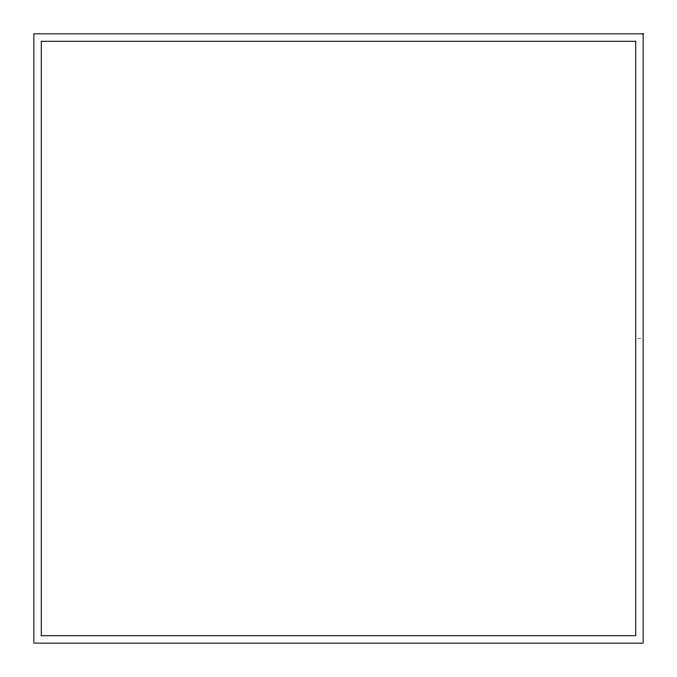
<?xml version="1.0" encoding="UTF-8"?>
<svg xmlns="http://www.w3.org/2000/svg" width="677" height="677" viewBox="0 0 677 677"><rect width="100%" height="100%" fill="white"/><g stroke="black" fill="none" stroke-linecap="round" stroke-linejoin="round"><path stroke-width="0.51" stroke-dasharray="3.38 2.54" d="M637.573 338.5L642.219 338.5"/><path stroke-width="1.02" d="M643.15 33.85L33.85 33.85L33.85 643.15L643.15 643.15L643.15 33.85M635.72 41.28L41.28 41.28L41.28 635.72L635.72 635.72L635.72 41.28"/></g></svg>
